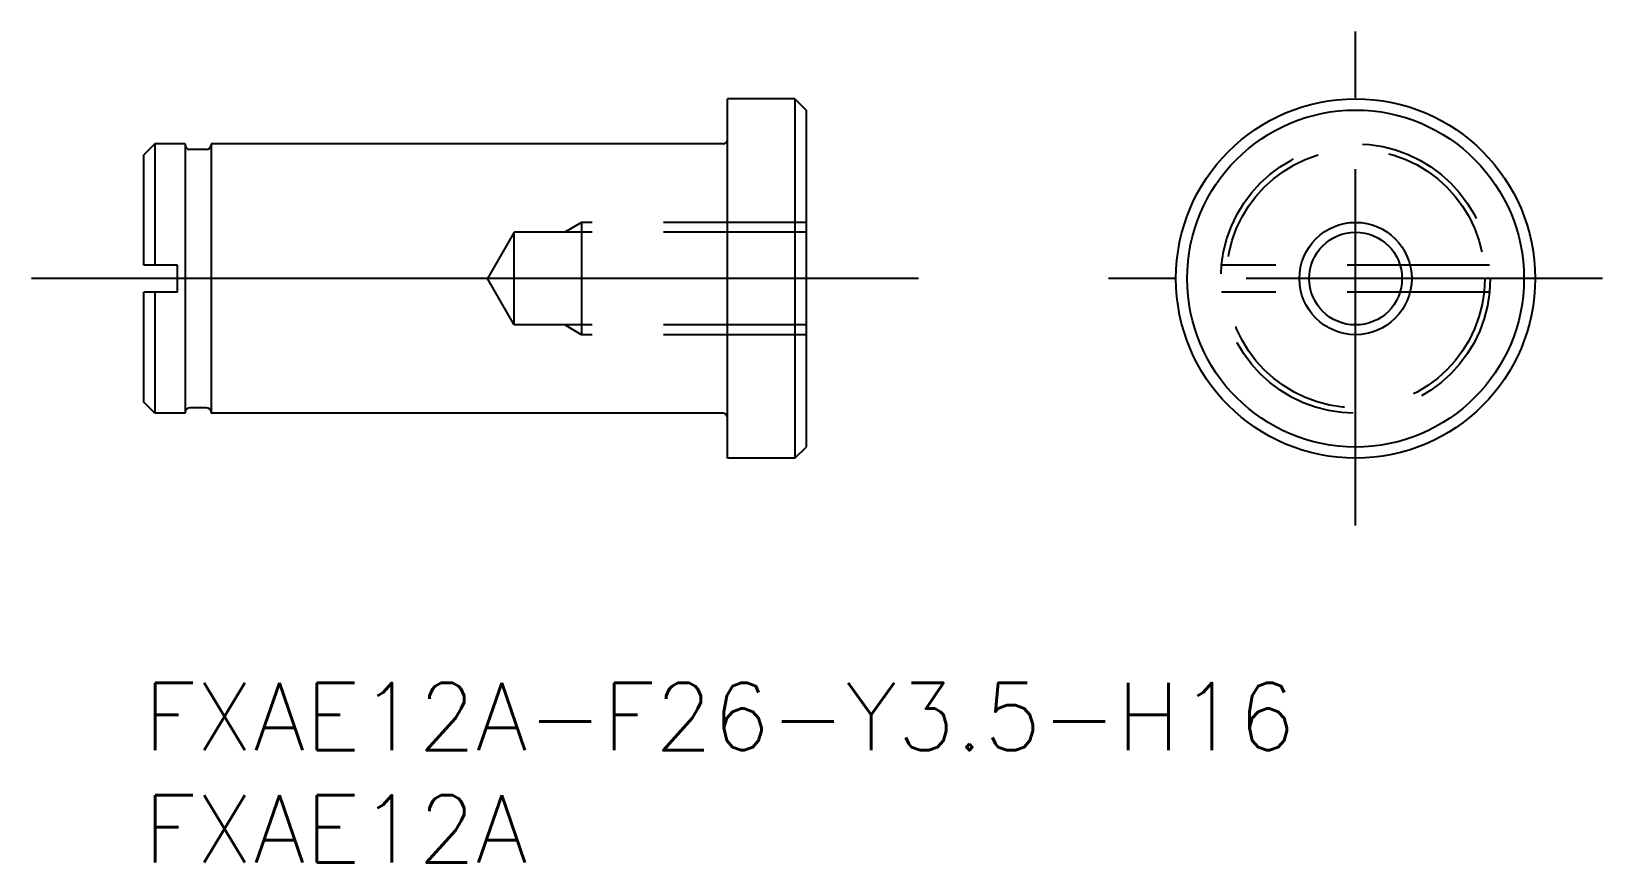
# Model space of a CAD drawing. Extents: x -5 to 65, y -8 to 29.
import ezdxf

# ---------------------------------------------------------------- set-up
doc = ezdxf.new("R2010")
doc.units = 0
doc.header["$LTSCALE"] = 0.5
doc.linetypes.add('CENTER', pattern=[50.8, 31.75, -6.35, 6.35, -6.35])
doc.linetypes.add('DASHED', pattern=[19.05, 12.7, -6.35])
for name, color, linetype in [('MSM_CENTER', 1, 'CENTER'), ('MSM_CONTINUOUS', 7, 'CONTINUOUS'), ('MSM_DASHED', 4, 'DASHED'), ('MSM_NARROW', 5, 'CONTINUOUS'), ('MSM_PART_NUMBER', 7, 'CONTINUOUS')]:
    doc.layers.add(name, color=color, linetype=linetype)
doc.styles.get("Standard").update_dxf_attribs({"font": 'txt.shx', "height": 3, "bigfont": 'bigfont.shx'})

msp = doc.modelspace()

# ---------------------------------------------------------------- linework, layer by layer
at = {"layer": 'MSM_CENTER'}
for p, q in [((53.972, 7), (53.972, 29)), ((22.5, 18), (-5, 18)), ((34.5, 18), (-5, 18)), ((64.972, 18), (42.972, 18))]:
    msp.add_line(p, q, dxfattribs=at)
at = {"layer": 'MSM_CONTINUOUS'}
for p, q in [((26, 10), (26, 26)), ((29, 26), (26, 26)), ((29, 26), (29.5, 25.5)), ((29, 26), (29, 10)), ((29.5, 25.5), (29.5, 10.5)), ((0.5, 24), (0, 23.5)), ((1.85, 24), (0.5, 24)), ((0.5, 24), (0.5, 18.6)), ((1.85, 24), (1.85, 12)), ((3, 24), (3, 12)), ((25.8, 24), (3, 24)), ((0, 18.6), (0, 23.5)), ((2.8, 23.75), (2.05, 23.75)), ((1.5, 18.6), (0, 18.6)), ((1.5, 17.4), (1.5, 18.6)), ((0, 12.5), (0, 17.4)), ((1.5, 17.4), (0, 17.4)), ((0.5, 17.4), (0.5, 12)), ((0.5, 12), (0, 12.5)), ((1.85, 12), (0.5, 12)), ((2.8, 12.25), (2.05, 12.25)), ((25.8, 12), (3, 12)), ((29, 10), (29.5, 10.5)), ((29, 10), (26, 10))]:
    msp.add_line(p, q, dxfattribs=at)
for radius in [8, 7.5, 2.067]:
    msp.add_circle((53.972, 18), radius, dxfattribs=at)
for centre, start, end in [((2.05, 23.95), 180, 270), ((2.8, 23.95), 270, 0), ((25.8, 24.2), 270, 0), ((2.05, 12.05), 90, 180), ((2.8, 12.05), 0, 90), ((25.8, 11.8), 0, 90)]:
    msp.add_arc(centre, 0.2, start, end, dxfattribs=at)
at = {"layer": 'MSM_DASHED'}
for p, q in [((19.5, 20.5), (18.75, 20.067)), ((29.5, 20.5), (19.5, 20.5)), ((19.5, 20.5), (19.5, 15.5)), ((16.5, 20.067), (15.307, 18)), ((29.5, 20.067), (16.5, 20.067)), ((16.5, 15.933), (16.5, 20.067)), ((59.942, 18.6), (48.002, 18.6)), ((16.5, 15.933), (15.307, 18)), ((59.942, 17.4), (48.002, 17.4)), ((29.5, 15.933), (16.5, 15.933)), ((19.5, 15.5), (18.75, 15.933)), ((29.5, 15.5), (19.5, 15.5))]:
    msp.add_line(p, q, dxfattribs=at)
for radius in [6, 5.75]:
    msp.add_circle((53.972, 18), radius, dxfattribs=at)
at = {"layer": 'MSM_NARROW'}
msp.add_circle((53.972, 18), 2.5, dxfattribs=at)

# ---------------------------------------------------------------- texts
at = {"layer": 'MSM_PART_NUMBER'}
for s, p in [('FXAE12A-F26-Y3.5-H16', (0, -3)), ('FXAE12A', (0, -8))]:
    msp.add_text(s, height=3, dxfattribs=at).set_placement(p)

doc.saveas('drawing.dxf')
